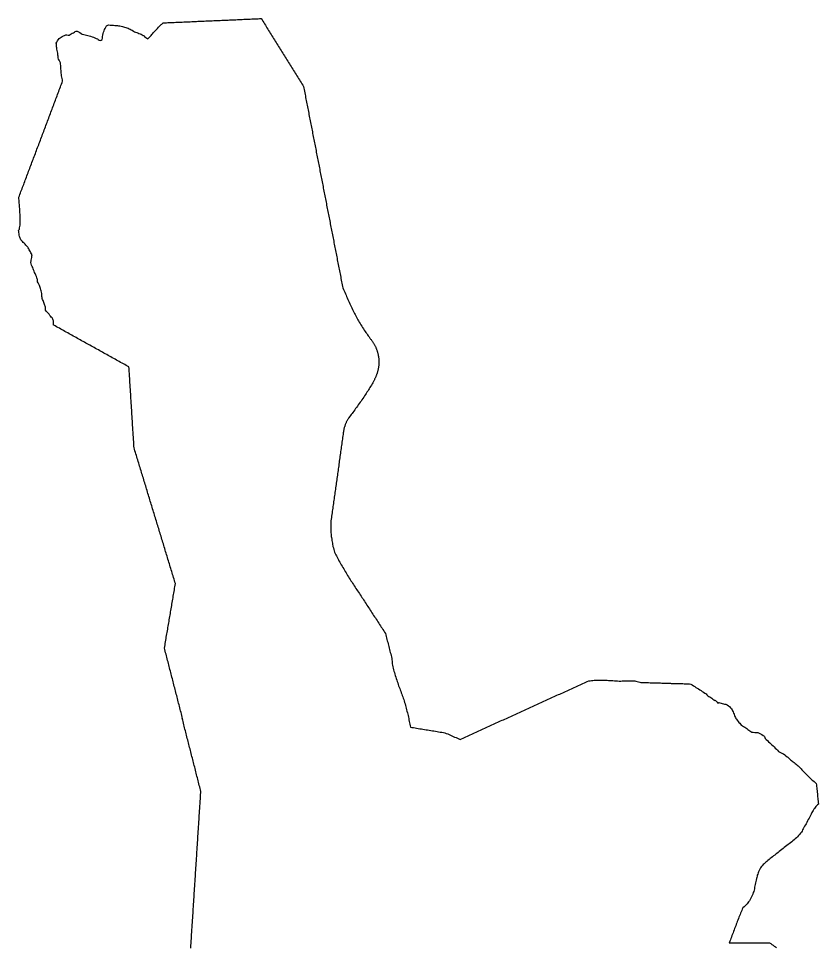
# Model space of a CAD drawing. Header units: inches. Extents: x 130170 to 284068, y 377793 to 804530.
# Drawn here: x 219430 to 224438, y 637491 to 643307 of the extents above; entities that cross this region are included whole.
import ezdxf

# ---------------------------------------------------------------- set-up
doc = ezdxf.new("R2010")
doc.units = ezdxf.units.IN
doc.header["$MEASUREMENT"] = 0
doc.layers.add('muni_il', color=7, linetype='Continuous')

msp = doc.modelspace()

# ---------------------------------------------------------------- linework, layer by layer
at = {"layer": 'muni_il'}
msp.add_lwpolyline([(220508, 637485.3), (220508.6, 637495.2), (220509.3, 637505.1), (220509.9, 637515), (220510.5, 637525), (220511.2, 637534.9), (220511.8, 637544.8), (220512.5, 637554.7), (220513.1, 637564.7), (220513.7, 637574.6), (220514.4, 637584.5), (220515, 637594.4), (220515.7, 637604.4), (220516.3, 637614.3), (220516.9, 637624.2), (220517.6, 637634.1), (220518.2, 637644.1), (220518.9, 637654), (220519.5, 637663.9), (220520.1, 637673.8), (220520.8, 637683.8), (220521.4, 637693.7), (220522.1, 637703.6), (220522.7, 637713.5), (220523.3, 637723.4), (220524, 637733.4), (220524.6, 637743.3), (220525.3, 637753.2), (220525.9, 637763.1), (220526.5, 637773.1), (220527.2, 637783), (220527.8, 637792.9), (220528.5, 637802.8), (220529.1, 637812.8), (220529.7, 637822.7), (220530.4, 637832.6), (220531, 637842.5), (220531.7, 637852.5), (220532.3, 637862.4), (220532.9, 637872.3), (220533.6, 637882.2), (220534.2, 637892.2), (220534.9, 637902.1), (220535.5, 637912), (220536.1, 637921.9), (220536.8, 637931.9), (220537.4, 637941.8), (220538.1, 637951.7), (220538.7, 637961.6), (220539.3, 637971.5), (220540, 637981.5), (220540.6, 637991.4), (220541.3, 638001.3), (220541.9, 638011.2), (220542.5, 638021.2), (220543.2, 638031.1), (220543.8, 638041), (220544.5, 638050.9), (220545.1, 638060.9), (220545.7, 638070.8), (220546.4, 638080.7), (220547, 638090.6), (220547.7, 638100.6), (220548.3, 638110.5), (220548.9, 638120.4), (220549.6, 638130.3), (220550.2, 638140.3), (220550.9, 638150.2), (220551.5, 638160.1), (220552.1, 638170), (220552.8, 638180), (220553.4, 638189.9), (220554.1, 638199.8), (220554.7, 638209.7), (220555.3, 638219.6), (220556, 638229.6), (220556.6, 638239.5), (220557.3, 638249.4), (220557.9, 638259.3), (220558.5, 638269.3), (220559.2, 638279.2), (220559.8, 638289.1), (220560.5, 638299), (220561.1, 638309), (220561.7, 638318.9), (220562.4, 638328.8), (220563, 638338.7), (220563.7, 638348.7), (220564.3, 638358.6), (220564.9, 638368.5), (220565.6, 638378.4), (220566.2, 638388.4), (220566.9, 638398.3), (220567.5, 638408.2), (220568.1, 638418.1), (220568.8, 638428.1), (220569.4, 638438), (220570.1, 638447.9), (220570.7, 638457.8), (220571.3, 638467.7), (220568.9, 638477.2), (220566.5, 638486.7), (220564.1, 638496.2), (220561.6, 638505.7), (220559.2, 638515.2), (220556.8, 638524.7), (220554.4, 638534.2), (220551.9, 638543.7), (220549.5, 638553.2), (220547.1, 638562.7), (220544.7, 638572.2), (220542.3, 638581.7), (220539.8, 638591.2), (220537.4, 638600.7), (220535, 638610.2), (220532.6, 638619.7), (220530.1, 638629.1), (220527.7, 638638.6), (220525.3, 638648.1), (220522.9, 638657.6), (220520.4, 638667.1), (220518, 638676.6), (220515.6, 638686.1), (220513.2, 638695.6), (220510.7, 638705.1), (220508.3, 638714.6), (220505.9, 638724.1), (220503.5, 638733.6), (220501, 638743.1), (220498.6, 638752.6), (220496.2, 638762.1), (220493.8, 638771.6), (220491.4, 638781.1), (220488.9, 638790.5), (220486.5, 638800), (220484.1, 638809.5), (220481.7, 638819), (220479.2, 638828.5), (220476.8, 638838), (220474.4, 638847.5), (220472, 638857), (220469.5, 638866.5), (220467.1, 638876), (220464.7, 638885.5), (220462.3, 638895), (220459.8, 638904.5), (220457.4, 638914), (220455, 638923.5), (220456.8, 638923.9), (220454.4, 638933.5), (220451.9, 638943.1), (220449.4, 638952.7), (220447, 638962.3), (220444.5, 638971.9), (220442, 638981.5), (220439.6, 638991.1), (220437.1, 639000.7), (220434.6, 639010.3), (220432.2, 639019.9), (220429.7, 639029.5), (220427.3, 639039.1), (220424.8, 639048.7), (220422.3, 639058.3), (220419.9, 639067.9), (220417.4, 639077.5), (220414.9, 639087), (220412.5, 639096.6), (220410, 639106.2), (220407.5, 639115.8), (220405.1, 639125.4), (220402.6, 639135), (220400.1, 639144.6), (220397.7, 639154.2), (220395.2, 639163.8), (220392.7, 639173.4), (220390.3, 639183), (220387.8, 639192.6), (220385.3, 639202.2), (220382.9, 639211.8), (220380.4, 639221.4), (220377.9, 639231), (220375.5, 639240.6), (220373, 639250.2), (220370.5, 639259.7), (220368.1, 639269.3), (220365.6, 639278.9), (220363.2, 639288.5), (220360.7, 639298.1), (220358.2, 639307.7), (220355.8, 639317.3), (220353.3, 639326.9), (220350.8, 639336.5), (220348.4, 639346.1), (220345.9, 639355.7), (220343.4, 639365.3), (220345.1, 639375.1), (220346.8, 639385), (220348.4, 639394.8), (220350.1, 639404.7), (220351.8, 639414.5), (220353.5, 639424.4), (220355.1, 639434.2), (220356.8, 639444.1), (220358.5, 639453.9), (220360.2, 639463.8), (220361.8, 639473.6), (220363.5, 639483.4), (220365.2, 639493.3), (220366.8, 639503.1), (220368.5, 639513), (220370.2, 639522.8), (220371.9, 639532.7), (220373.5, 639542.5), (220375.2, 639552.4), (220376.9, 639562.2), (220378.6, 639572.1), (220380.2, 639581.9), (220381.9, 639591.8), (220383.6, 639601.6), (220385.2, 639611.5), (220386.9, 639621.3), (220388.6, 639631.2), (220390.3, 639641), (220391.9, 639650.8), (220393.6, 639660.7), (220395.3, 639670.5), (220396.9, 639680.4), (220398.6, 639690.2), (220400.3, 639700.1), (220402, 639709.9), (220403.6, 639719.8), (220405.3, 639729.6), (220407, 639739.5), (220408.7, 639749.3), (220410.3, 639759.2), (220412, 639769), (220409.1, 639778.6), (220406.2, 639788.1), (220403.3, 639797.7), (220400.4, 639807.2), (220397.5, 639816.8), (220394.5, 639826.3), (220391.6, 639835.9), (220388.7, 639845.5), (220385.8, 639855), (220382.9, 639864.6), (220380, 639874.1), (220377.1, 639883.7), (220374.2, 639893.2), (220371.3, 639902.8), (220368.4, 639912.4), (220365.4, 639921.9), (220362.5, 639931.5), (220359.6, 639941), (220356.7, 639950.6), (220353.8, 639960.1), (220350.9, 639969.7), (220348, 639979.3), (220345.1, 639988.8), (220342.2, 639998.4), (220339.3, 640007.9), (220336.4, 640017.5), (220333.4, 640027), (220330.5, 640036.6), (220327.6, 640046.2), (220324.7, 640055.7), (220321.8, 640065.3), (220318.9, 640074.8), (220316, 640084.4), (220313.1, 640093.9), (220310.2, 640103.5), (220307.3, 640113.1), (220304.4, 640122.6), (220301.4, 640132.2), (220298.5, 640141.7), (220295.6, 640151.3), (220292.7, 640160.8), (220289.8, 640170.4), (220286.9, 640180), (220284, 640189.5), (220281.1, 640199.1), (220278.2, 640208.6), (220275.3, 640218.2), (220272.3, 640227.7), (220269.4, 640237.3), (220266.5, 640246.9), (220263.6, 640256.4), (220260.7, 640266), (220257.8, 640275.5), (220254.9, 640285.1), (220252, 640294.6), (220249.1, 640304.2), (220246.2, 640313.8), (220243.3, 640323.3), (220240.3, 640332.9), (220237.4, 640342.4), (220234.5, 640352), (220231.6, 640361.5), (220228.7, 640371.1), (220225.8, 640380.7), (220222.9, 640390.2), (220220, 640399.8), (220217.1, 640409.3), (220214.2, 640418.9), (220211.2, 640428.4), (220208.3, 640438), (220205.4, 640447.6), (220202.5, 640457.1), (220199.6, 640466.7), (220196.7, 640476.2), (220193.8, 640485.8), (220190.9, 640495.3), (220188, 640504.9), (220185.1, 640514.5), (220182.2, 640524), (220179.2, 640533.6), (220176.3, 640543.1), (220173.4, 640552.7), (220170.5, 640562.2), (220167.6, 640571.8), (220164.7, 640581.4), (220161.8, 640590.9), (220158.9, 640600.5), (220156, 640610), (220153.1, 640619.6), (220152.4, 640629.5), (220151.8, 640639.4), (220151.2, 640649.3), (220150.6, 640659.3), (220149.9, 640669.2), (220149.3, 640679.1), (220148.7, 640689), (220148.1, 640699), (220147.5, 640708.9), (220146.8, 640718.8), (220146.2, 640728.7), (220145.6, 640738.6), (220145, 640748.6), (220144.3, 640758.5), (220143.7, 640768.4), (220143.1, 640778.3), (220142.5, 640788.2), (220141.8, 640798.2), (220141.2, 640808.1), (220140.6, 640818), (220140, 640827.9), (220139.4, 640837.8), (220138.7, 640847.8), (220138.1, 640857.7), (220137.5, 640867.6), (220136.9, 640877.5), (220136.2, 640887.4), (220135.6, 640897.4), (220135, 640907.3), (220134.4, 640917.2), (220133.8, 640927.1), (220133.1, 640937), (220132.5, 640947), (220131.9, 640956.9), (220131.3, 640966.8), (220130.6, 640976.7), (220130, 640986.6), (220129.4, 640996.6), (220128.8, 641006.5), (220128.1, 641016.4), (220127.5, 641026.3), (220126.9, 641036.3), (220126.3, 641046.2), (220125.7, 641056.1), (220125, 641066), (220124.4, 641075.9), (220123.8, 641085.9), (220123.2, 641095.8), (220122.5, 641105.7), (220121.9, 641115.6), (220121.3, 641125.5), (220112.6, 641130.4), (220103.9, 641135.2), (220095.1, 641140.1), (220086.4, 641144.9), (220077.7, 641149.8), (220069, 641154.6), (220060.3, 641159.4), (220051.5, 641164.3), (220042.8, 641169.1), (220034.1, 641174), (220025.4, 641178.8), (220016.7, 641183.7), (220007.9, 641188.5), (219999.2, 641193.4), (219990.5, 641198.2), (219981.8, 641203), (219973.1, 641207.9), (219964.3, 641212.7), (219955.6, 641217.6), (219946.9, 641222.4), (219938.2, 641227.3), (219929.5, 641232.1), (219920.7, 641237), (219912, 641241.8), (219903.3, 641246.6), (219894.6, 641251.5), (219885.9, 641256.3), (219877.1, 641261.2), (219868.4, 641266), (219859.7, 641270.9), (219851, 641275.7), (219842.3, 641280.6), (219833.5, 641285.4), (219824.8, 641290.2), (219816.1, 641295.1), (219807.4, 641299.9), (219798.7, 641304.8), (219789.9, 641309.6), (219781.2, 641314.5), (219772.5, 641319.3), (219763.8, 641324.2), (219755.1, 641329), (219746.3, 641333.8), (219737.6, 641338.7), (219728.9, 641343.5), (219720.2, 641348.4), (219711.5, 641353.2), (219702.7, 641358.1), (219694, 641362.9), (219685.3, 641367.8), (219676.6, 641372.6), (219667.9, 641377.4), (219659.2, 641382.3), (219650.4, 641387.1), (219649.6, 641387.6), (219649.6, 641397.3), (219648.7, 641405.5), (219647.8, 641413.6), (219645.8, 641419.6), (219643.8, 641425.5), (219639.3, 641433.3), (219634.9, 641438.3), (219630.6, 641443.4), (219626.3, 641448.5), (219621.1, 641456), (219616, 641463.5), (219609.9, 641469.1), (219603.7, 641474.8), (219599, 641481.2), (219598.5, 641482), (219597.9, 641484.9), (219597.7, 641492.2), (219597.6, 641499.4), (219597.4, 641506.7), (219595.1, 641511.3), (219592.9, 641515.8), (219589.6, 641522.7), (219587.4, 641529.4), (219585.3, 641536.1), (219583.1, 641542.8), (219580.7, 641548.5), (219578.3, 641554.2), (219577.4, 641560.9), (219576.5, 641567.7), (219575.6, 641574.4), (219575.2, 641580), (219574.8, 641585.7), (219572.9, 641593.6), (219571, 641601.5), (219569.2, 641609.4), (219567.3, 641617.4), (219564.9, 641623.9), (219562.4, 641630.3), (219560, 641636.8), (219555.8, 641644.2), (219551.6, 641651.5), (219549.1, 641657.8), (219548.6, 641665.2), (219548, 641672.7), (219546.5, 641678.2), (219545, 641683.7), (219541.5, 641692.5), (219538, 641701.3), (219534.4, 641710.1), (219530.7, 641717.9), (219527, 641725.6), (219523.3, 641733.4), (219520.9, 641741), (219518.5, 641748.5), (219514.7, 641755.5), (219510.9, 641762.6), (219507.8, 641771.7), (219507, 641779.2), (219507.4, 641783.3), (219508.6, 641789.1), (219509.7, 641794.9), (219511.3, 641802.9), (219513, 641810.8), (219513.5, 641816.4), (219513.9, 641822), (219514.1, 641827.7), (219510.7, 641833.9), (219507.3, 641840), (219503.9, 641846.4), (219500.5, 641852.8), (219497, 641859.3), (219493.8, 641865.1), (219490.5, 641870.9), (219487.2, 641876.8), (219482, 641883.1), (219476.3, 641888.8), (219470.7, 641894.5), (219465.1, 641900.3), (219459.5, 641906), (219454.2, 641911.5), (219448.8, 641917), (219443.5, 641922.4), (219441.4, 641927.3), (219439.3, 641932.2), (219437.5, 641937.7), (219435.7, 641943.1), (219434.3, 641951.5), (219432.9, 641959.9), (219431.5, 641968.3), (219430.8, 641974.2), (219430, 641980), (219432.6, 641984.6), (219435.2, 641989.2), (219436.5, 641997.4), (219437.7, 642005.6), (219439, 642013.8), (219439.9, 642022.1), (219440.8, 642030.4), (219440.8, 642037.4), (219440.8, 642044.5), (219440.8, 642051.5), (219440.5, 642059), (219440.2, 642066.6), (219439.9, 642074.1), (219439.3, 642082.9), (219438.8, 642091.6), (219438.2, 642100.4), (219437.6, 642109.2), (219437, 642118), (219436.3, 642126.3), (219435.7, 642134.7), (219435, 642143), (219434.3, 642152.1), (219433.6, 642161.2), (219432.9, 642170.3), (219432.2, 642179.4), (219431.5, 642188.6), (219434.9, 642197.4), (219438.3, 642206.3), (219441.6, 642215.2), (219445, 642224.1), (219448.4, 642233), (219451.8, 642241.9), (219455.2, 642250.8), (219458.5, 642259.7), (219461.9, 642268.5), (219465.3, 642277.4), (219468.7, 642286.3), (219472.1, 642295.2), (219475.5, 642304.5), (219479, 642313.7), (219482.5, 642323), (219486, 642332.3), (219489.5, 642341.5), (219493, 642350.8), (219496.5, 642360.1), (219500, 642369.3), (219503.5, 642378.6), (219507, 642387.9), (219510.4, 642397.1), (219513.9, 642406.4), (219517.4, 642415.7), (219520.9, 642424.9), (219524.4, 642434.2), (219527.9, 642443.5), (219531.4, 642452.7), (219534.9, 642462), (219538.4, 642471.3), (219541.9, 642480.5), (219545.3, 642489.8), (219548.8, 642499.1), (219552.3, 642508.3), (219555.8, 642517.6), (219559.3, 642526.9), (219562.8, 642536.1), (219566.3, 642545.4), (219569.8, 642554.7), (219573.3, 642563.9), (219576.8, 642573.2), (219580.2, 642582.5), (219583.7, 642591.7), (219587.2, 642601), (219590.7, 642610.3), (219594.2, 642619.5), (219597.7, 642628.8), (219601.2, 642638.1), (219604.7, 642647.3), (219608.2, 642656.6), (219611.7, 642665.9), (219615.1, 642675.1), (219618.6, 642684.4), (219622.1, 642693.7), (219625.6, 642702.9), (219629.1, 642712.2), (219632.6, 642721.5), (219636.1, 642730.7), (219639.6, 642740), (219643.1, 642749.3), (219646.6, 642758.5), (219650, 642767.8), (219653.5, 642777.1), (219657, 642786.3), (219660.5, 642795.6), (219664, 642804.9), (219667.5, 642814.1), (219671, 642823.4), (219674.5, 642832.7), (219678, 642841.9), (219681.5, 642851.2), (219684.9, 642860.5), (219688.4, 642869.7), (219691.9, 642879), (219695.4, 642888.3), (219698.9, 642897.5), (219702.4, 642906.8), (219705.9, 642916.1), (219704.1, 642924.2), (219702.3, 642932.3), (219700.6, 642940.4), (219698.8, 642948.5), (219698, 642957), (219697.3, 642965.5), (219696.6, 642974), (219695.8, 642982.5), (219695.4, 642990.2), (219695, 642997.8), (219694.5, 643005.5), (219694.1, 643013.2), (219692.8, 643021.9), (219691.5, 643030.5), (219687.7, 643038.3), (219684, 643046.1), (219680.2, 643053.9), (219678.7, 643062.5), (219677.1, 643071.1), (219676.4, 643077.9), (219675.7, 643084.7), (219675, 643091.5), (219673.5, 643099.5), (219672, 643107.4), (219670.5, 643115.3), (219669, 643123.3), (219667.5, 643131.2), (219667, 643138.7), (219666.5, 643146.3), (219666.1, 643153.8), (219669.4, 643160.5), (219672.8, 643167.2), (219678.4, 643174.5), (219684, 643181.8), (219691.4, 643187.2), (219697.3, 643191.6), (219703.3, 643195.9), (219710.8, 643198.8), (219718.4, 643201.7), (219726, 643204.6), (219732.8, 643204.5), (219739.5, 643204.4), (219746.3, 643204.2), (219753, 643207.9), (219759.7, 643211.5), (219766.4, 643215.1), (219773.1, 643218.7), (219779.1, 643222.9), (219785, 643227), (219790.7, 643227.8), (219796.3, 643228.6), (219801.1, 643226.1), (219806, 643223.6), (219813.6, 643219.2), (219821.2, 643214.8), (219828.8, 643210.4), (219837.9, 643208.3), (219847.1, 643206.3), (219856.2, 643204.2), (219864.6, 643201.5), (219872.9, 643198.9), (219881.2, 643196.2), (219890.1, 643193.3), (219899, 643190.5), (219907.8, 643187.6), (219915.7, 643183.5), (219923.6, 643179.5), (219928.9, 643175.4), (219934.2, 643171.3), (219940.5, 643170.3), (219947.5, 643172), (219952.8, 643177), (219954.8, 643185.6), (219956.1, 643194.8), (219957.3, 643204), (219958.6, 643213.1), (219962, 643221.4), (219965.4, 643229.6), (219968.8, 643237.9), (219972.3, 643246.2), (219976.3, 643254), (219980.4, 643261.8), (219987.9, 643266.9), (219994.2, 643267.7), (220003.9, 643266.9), (220013.7, 643266.1), (220023.5, 643265.3), (220033.2, 643264.5), (220041, 643263.8), (220048.8, 643263.2), (220056.6, 643262.6), (220064.4, 643261.9), (220072.7, 643260.2), (220080.9, 643258.5), (220087, 643256.2), (220093, 643253.9), (220100.8, 643251.6), (220108.6, 643249.4), (220115.2, 643246.7), (220121.7, 643244), (220128.2, 643240.6), (220134.7, 643237.2), (220141.2, 643233.8), (220148.9, 643229.4), (220156.5, 643225), (220163.1, 643222.6), (220169.7, 643220.1), (220176.3, 643217.6), (220183.3, 643214.8), (220190.3, 643212), (220197.3, 643209.2), (220204.2, 643205.7), (220211, 643202.3), (220212.4, 643201.6), (220215.6, 643199.1), (220219.2, 643195.3), (220226.6, 643189.1), (220233.2, 643184.8), (220239.9, 643180.6), (220243.4, 643185), (220247, 643189.3), (220253.1, 643195.7), (220259.3, 643202), (220263.8, 643207.1), (220268.3, 643212.1), (220272.8, 643217.2), (220279.6, 643224.5), (220286.3, 643231.9), (220293.1, 643239.3), (220299.4, 643246.1), (220305.8, 643252.8), (220312.2, 643259.6), (220317.1, 643264.5), (220322.1, 643269.3), (220326.8, 643273.3), (220331.5, 643277.5), (220335.8, 643280.6), (220345.7, 643281), (220355.5, 643281.4), (220365.4, 643281.9), (220375.3, 643282.3), (220385.2, 643282.7), (220395.1, 643283.2), (220405, 643283.6), (220414.9, 643284), (220424.8, 643284.5), (220434.7, 643284.9), (220444.6, 643285.3), (220454.4, 643285.8), (220464.3, 643286.2), (220474.2, 643286.6), (220484.1, 643287.1), (220494, 643287.5), (220503.9, 643287.9), (220513.8, 643288.3), (220523.7, 643288.8), (220533.6, 643289.2), (220543.5, 643289.6), (220553.4, 643290.1), (220563.2, 643290.5), (220573.1, 643290.9), (220583, 643291.4), (220592.9, 643291.8), (220602.8, 643292.2), (220612.7, 643292.7), (220622.6, 643293.1), (220632.5, 643293.5), (220642.4, 643293.9), (220652.3, 643294.4), (220662.2, 643294.8), (220672, 643295.2), (220681.9, 643295.7), (220691.8, 643296.1), (220701.7, 643296.5), (220711.6, 643297), (220721.5, 643297.4), (220731.4, 643297.8), (220741.3, 643298.3), (220751.2, 643298.7), (220761.1, 643299.1), (220770.9, 643299.5), (220780.8, 643300), (220790.7, 643300.4), (220800.6, 643300.8), (220810.5, 643301.3), (220820.4, 643301.7), (220830.3, 643302.1), (220840.2, 643302.6), (220850.1, 643303), (220860, 643303.4), (220869.9, 643303.9), (220879.7, 643304.3), (220889.6, 643304.7), (220899.5, 643305.2), (220909.4, 643305.6), (220919.3, 643306), (220929.2, 643306.4), (220939.1, 643306.9), (220949, 643307.3), (220954.2, 643299), (220959.4, 643290.6), (220964.6, 643282.3), (220969.8, 643273.9), (220975, 643265.6), (220980.2, 643257.2), (220985.4, 643248.9), (220990.6, 643240.6), (220995.8, 643232.2), (221001, 643223.9), (221006.1, 643215.5), (221011.3, 643207.2), (221016.5, 643198.8), (221021.7, 643190.5), (221026.9, 643182.1), (221032.1, 643173.8), (221037.3, 643165.5), (221042.5, 643157.1), (221047.7, 643148.8), (221052.9, 643140.4), (221058.1, 643132.1), (221063.3, 643123.7), (221068.5, 643115.4), (221073.7, 643107.1), (221078.9, 643098.7), (221084.1, 643090.4), (221089.3, 643082), (221094.5, 643073.7), (221099.7, 643065.3), (221104.9, 643057), (221110.1, 643048.6), (221115.3, 643040.3), (221120.5, 643032), (221125.7, 643023.6), (221130.9, 643015.3), (221136.1, 643006.9), (221141.3, 642998.6), (221146.5, 642990.2), (221151.7, 642981.9), (221156.9, 642973.6), (221162.1, 642965.2), (221167.3, 642956.9), (221172.5, 642948.5), (221177.7, 642940.2), (221182.9, 642931.8), (221188, 642923.5), (221193.2, 642915.1), (221198.4, 642906.8), (221203.6, 642898.5), (221208.8, 642890.1), (221214, 642881.8), (221215.9, 642872), (221217.9, 642862.2), (221219.8, 642852.4), (221221.7, 642842.7), (221223.6, 642832.9), (221225.5, 642823.1), (221227.4, 642813.3), (221229.3, 642803.5), (221231.2, 642793.8), (221233.1, 642784), (221235, 642774.2), (221236.9, 642764.4), (221238.8, 642754.6), (221240.7, 642744.9), (221242.7, 642735.1), (221244.6, 642725.3), (221246.5, 642715.5), (221248.4, 642705.7), (221250.3, 642696), (221252.2, 642686.2), (221254.1, 642676.4), (221256, 642666.6), (221257.9, 642656.9), (221259.8, 642647.1), (221261.7, 642637.3), (221263.6, 642627.5), (221265.5, 642617.7), (221267.5, 642608), (221269.4, 642598.2), (221271.3, 642588.4), (221273.2, 642578.6), (221275.1, 642568.8), (221277, 642559.1), (221278.9, 642549.3), (221280.8, 642539.5), (221282.7, 642529.7), (221284.6, 642519.9), (221286.5, 642510.2), (221288.4, 642500.4), (221290.4, 642490.6), (221292.3, 642480.8), (221294.2, 642471.1), (221296.1, 642461.3), (221298, 642451.5), (221299.9, 642441.7), (221301.8, 642431.9), (221303.7, 642422.2), (221305.6, 642412.4), (221307.5, 642402.6), (221309.4, 642392.8), (221311.3, 642383), (221313.2, 642373.3), (221315.2, 642363.5), (221317.1, 642353.7), (221319, 642343.9), (221320.9, 642334.1), (221322.8, 642324.4), (221324.7, 642314.6), (221326.6, 642304.8), (221328.5, 642295), (221330.4, 642285.3), (221332.3, 642275.5), (221334.2, 642265.7), (221336.1, 642255.9), (221338.1, 642246.1), (221340, 642236.4), (221341.9, 642226.6), (221343.8, 642216.8), (221345.7, 642207), (221347.6, 642197.2), (221349.5, 642187.5), (221351.4, 642177.7), (221353.3, 642167.9), (221355.2, 642158.1), (221357.1, 642148.3), (221359, 642138.6), (221360.9, 642128.8), (221362.9, 642119), (221364.8, 642109.2), (221366.7, 642099.4), (221368.6, 642089.7), (221370.5, 642079.9), (221372.4, 642070.1), (221374.3, 642060.3), (221376.2, 642050.6), (221378.1, 642040.8), (221380, 642031), (221381.9, 642021.2), (221383.8, 642011.4), (221385.8, 642001.7), (221387.7, 641991.9), (221389.6, 641982.1), (221391.5, 641972.3), (221393.4, 641962.5), (221395.3, 641952.8), (221397.2, 641943), (221399.1, 641933.2), (221401, 641923.4), (221402.9, 641913.6), (221404.8, 641903.9), (221406.7, 641894.1), (221408.6, 641884.3), (221410.6, 641874.5), (221412.5, 641864.8), (221414.4, 641855), (221416.3, 641845.2), (221418.2, 641835.4), (221420.1, 641825.6), (221422, 641815.9), (221423.9, 641806.1), (221425.8, 641796.3), (221427.7, 641786.5), (221429.6, 641776.7), (221431.5, 641767), (221433.4, 641757.2), (221435.4, 641747.4), (221437.3, 641737.6), (221439.2, 641727.8), (221441.1, 641718.1), (221443, 641708.3), (221444.9, 641698.5), (221446.8, 641688.7), (221448.7, 641679), (221450.6, 641669.2), (221452.5, 641659.4), (221454.4, 641649.6), (221456.3, 641639.8), (221458.3, 641630.1), (221460.2, 641620.3), (221464.2, 641611.3), (221468.2, 641602.4), (221472.2, 641593.4), (221476.2, 641584.5), (221480.2, 641575.5), (221484.2, 641566.6), (221488.2, 641557.7), (221492.2, 641548.7), (221496.2, 641539.8), (221500.2, 641530.8), (221504.2, 641521.9), (221508.2, 641512.9), (221512.2, 641504), (221516.2, 641495), (221520.2, 641486.1), (221524.2, 641477.1), (221528.4, 641469.2), (221532.7, 641461.3), (221536.9, 641453.4), (221541.1, 641445.5), (221545.4, 641437.6), (221549.6, 641429.7), (221553.9, 641421.8), (221558.1, 641413.9), (221563.3, 641405.7), (221568.5, 641397.4), (221573.8, 641389.2), (221579, 641381), (221584.2, 641372.8), (221589.5, 641364.6), (221594.7, 641356.4), (221599.9, 641348.1), (221604.8, 641341.2), (221609.6, 641334.2), (221614.5, 641327.3), (221619.4, 641320.3), (221624.2, 641313.4), (221629.1, 641306.4), (221631.7, 641303.4), (221634.3, 641300.4), (221636.8, 641297.2), (221639.3, 641294.1), (221641.7, 641290.9), (221644, 641287.7), (221646.3, 641284.4), (221648.5, 641281.1), (221650.7, 641277.7), (221652.8, 641274.3), (221654.9, 641270.9), (221656.9, 641267.4), (221658.8, 641263.9), (221660.7, 641260.4), (221662.5, 641256.8), (221664.2, 641253.2), (221665.9, 641249.6), (221667.5, 641245.9), (221669.1, 641242.2), (221670.6, 641238.5), (221672, 641234.8), (221673.3, 641231), (221674.6, 641227.2), (221675.8, 641223.4), (221677, 641219.6), (221678.1, 641215.7), (221679.1, 641211.9), (221680, 641208), (221680.9, 641204.1), (221681.7, 641200.2), (221682.5, 641196.2), (221683.1, 641192.3), (221683.7, 641188.3), (221684.3, 641184.4), (221684.7, 641180.4), (221685.1, 641176.4), (221685.4, 641172.4), (221685.7, 641168.4), (221685.8, 641164.4), (221685.9, 641160.4), (221686, 641156.4), (221685.9, 641152.4), (221685.8, 641148.4), (221685.7, 641144.4), (221685.4, 641140.5), (221685.1, 641136.5), (221684.7, 641132.5), (221684.2, 641128.5), (221683.7, 641124.5), (221683.1, 641120.6), (221682.4, 641116.6), (221681.7, 641112.7), (221680.9, 641108.8), (221680, 641104.9), (221679.1, 641101), (221678.1, 641097.1), (221677, 641093.3), (221675.8, 641089.5), (221674.6, 641085.7), (221673.3, 641081.9), (221672, 641078.1), (221670.5, 641074.4), (221669.1, 641070.6), (221667.5, 641067), (221665.9, 641063.3), (221664.2, 641059.7), (221662.5, 641055.8), (221661, 641052.8), (221659.4, 641049.3), (221657.5, 641045.5), (221655.9, 641041.7), (221654.1, 641037.9), (221652.3, 641034.3), (221649.6, 641029.9), (221647.8, 641027), (221643.2, 641019.4), (221638.7, 641011.9), (221634.1, 641004.3), (221629.5, 640996.8), (221624.9, 640989.2), (221620.4, 640981.7), (221615.8, 640974.2), (221611.3, 640966.9), (221606.9, 640959.6), (221602.5, 640952.3), (221596.8, 640944.3), (221591.2, 640936.3), (221585.5, 640928.4), (221579.9, 640920.4), (221574.2, 640912.4), (221568.5, 640904.5), (221562.9, 640896.5), (221557.2, 640888.5), (221551.6, 640880.6), (221545.9, 640872.6), (221540.2, 640864.6), (221534.6, 640856.7), (221528.9, 640848.7), (221523.3, 640840.7), (221518.2, 640834.1), (221513.1, 640827.5), (221508.1, 640820.8), (221503, 640814.2), (221497.9, 640807.5), (221495.7, 640804.2), (221493.6, 640800.8), (221491.5, 640797.4), (221489.5, 640794), (221487.5, 640790.5), (221485.7, 640786.9), (221483.8, 640783.4), (221482.1, 640779.8), (221480.4, 640776.1), (221478.8, 640772.5), (221477.3, 640768.8), (221475.8, 640765.1), (221474.4, 640761.3), (221473.1, 640757.5), (221471.8, 640753.7), (221470.6, 640749.9), (221469.5, 640746.1), (221468.5, 640742.2), (221467.5, 640738.3), (221466.6, 640734.4), (221465.8, 640730.5), (221465.1, 640726.6), (221464.4, 640722.6), (221463.8, 640718.7), (221463.1, 640713.3), (221461.7, 640703.4), (221460.4, 640693.6), (221459, 640683.8), (221457.6, 640674), (221456.2, 640664.1), (221454.9, 640654.3), (221453.5, 640644.5), (221452.1, 640634.6), (221450.7, 640624.8), (221449.4, 640615), (221448, 640605.1), (221446.6, 640595.3), (221445.2, 640585.5), (221443.8, 640575.6), (221442.5, 640565.8), (221441.1, 640556), (221439.7, 640546.1), (221438.3, 640536.3), (221437, 640526.5), (221435.6, 640516.6), (221434.2, 640506.8), (221432.8, 640497), (221431.5, 640487.1), (221430.1, 640477.3), (221428.7, 640467.5), (221427.3, 640457.7), (221425.9, 640447.8), (221424.6, 640438), (221423.2, 640428.2), (221421.8, 640418.3), (221420.4, 640408.5), (221419.1, 640398.7), (221417.7, 640388.8), (221416.3, 640379), (221414.9, 640369.2), (221413.6, 640359.3), (221412.2, 640349.5), (221410.8, 640339.7), (221409.4, 640329.8), (221408.1, 640320), (221406.7, 640310.2), (221405.3, 640300.3), (221403.9, 640290.5), (221402.5, 640280.7), (221401.2, 640270.8), (221399.8, 640261), (221398.4, 640251.2), (221397, 640241.4), (221395.7, 640231.5), (221394.3, 640221.7), (221392.9, 640211.9), (221391.5, 640202), (221390.2, 640192.2), (221388.8, 640182.4), (221387.4, 640172.5), (221386, 640162.7), (221385.6, 640158.7), (221385.2, 640154.7), (221384.8, 640150.8), (221384.5, 640146.8), (221384.6, 640137.7), (221384.7, 640128.6), (221384.8, 640119.5), (221384.9, 640110.4), (221384.9, 640102.1), (221385.4, 640094.5), (221385.9, 640086.9), (221386.5, 640079.2), (221387, 640071.6), (221388.2, 640064.1), (221389.5, 640056.7), (221390.9, 640048.1), (221392.2, 640039.6), (221393.6, 640031.1), (221395, 640022.5), (221396.3, 640014), (221397.7, 640005.5), (221398.5, 640000.9), (221401, 639992), (221403.4, 639983.2), (221405.9, 639974.3), (221408.4, 639965.4), (221412.3, 639957.7), (221416.3, 639949.9), (221420.3, 639942.1), (221424.2, 639934.4), (221428.2, 639926.6), (221432.2, 639918.8), (221436.1, 639911.1), (221441, 639902.8), (221445.9, 639894.4), (221450.8, 639886.1), (221455.7, 639877.8), (221460.7, 639869.5), (221465.6, 639861.2), (221470.5, 639852.9), (221475.4, 639844.5), (221480.3, 639836.2), (221485.2, 639827.9), (221490.1, 639819.6), (221495, 639811.3), (221500.3, 639803.3), (221505.6, 639795.2), (221510.8, 639787.2), (221516.1, 639779.2), (221521.4, 639771.1), (221526.7, 639763.1), (221532, 639755.1), (221537.3, 639747), (221542.5, 639739), (221547.8, 639731), (221553.1, 639722.9), (221558.4, 639714.9), (221563.7, 639706.9), (221569, 639698.8), (221574.2, 639690.8), (221579.5, 639682.8), (221584.8, 639674.7), (221590.1, 639666.7), (221595.4, 639658.7), (221600.7, 639650.6), (221605.9, 639642.6), (221611.2, 639634.6), (221616.5, 639626.5), (221621.7, 639618.4), (221627, 639610.3), (221632.3, 639602.2), (221637.5, 639594.1), (221642.8, 639586), (221648, 639577.9), (221653.3, 639569.9), (221658.6, 639561.8), (221663.8, 639553.7), (221669.1, 639545.6), (221674.3, 639537.5), (221679.6, 639529.4), (221684.9, 639521.3), (221690.1, 639513.2), (221695.4, 639505.1), (221700.7, 639497), (221705.9, 639488.9), (221711.2, 639480.9), (221716.4, 639472.8), (221721.7, 639464.7), (221727, 639456.6), (221729.3, 639447.4), (221731.6, 639438.2), (221734, 639429.1), (221736.3, 639419.9), (221738.7, 639410.7), (221741, 639401.6), (221743.4, 639392.4), (221745.7, 639383.2), (221748, 639374.1), (221750.4, 639364.9), (221752.7, 639355.7), (221755.1, 639346.5), (221757.4, 639337.4), (221759.8, 639328.2), (221762.1, 639319), (221764.4, 639309.9), (221766.8, 639300.7), (221767.6, 639292.1), (221768.3, 639283.6), (221769.1, 639275), (221769.9, 639266.4), (221771.9, 639257.3), (221773.9, 639248.2), (221775.9, 639239), (221777.9, 639229.9), (221779.9, 639220.8), (221782.9, 639211.5), (221785.8, 639202.3), (221788.8, 639193), (221791.8, 639183.8), (221794.7, 639174.5), (221797.7, 639165.3), (221800.7, 639156), (221803.6, 639146.8), (221806.6, 639137.6), (221809.6, 639128.3), (221812.8, 639119.8), (221816.1, 639111.3), (221819.4, 639102.9), (221822.6, 639094.4), (221825.9, 639085.9), (221829.1, 639077.4), (221832.4, 639068.9), (221835.7, 639060.5), (221838.9, 639052), (221842.2, 639043.5), (221844.7, 639034.3), (221847.1, 639025.1), (221849.6, 639015.9), (221852, 639006.6), (221854.5, 638997.4), (221857, 638988.2), (221859.4, 638979), (221861.9, 638969.8), (221864.4, 638960.6), (221866.8, 638951.3), (221869.3, 638942.1), (221871, 638933.1), (221872.7, 638924.1), (221874.5, 638915.1), (221876.2, 638906.1), (221878, 638897.1), (221879.7, 638888.1), (221881.4, 638879.1), (221883.2, 638870.1), (221893, 638868.5), (221902.8, 638866.9), (221912.7, 638865.3), (221922.5, 638863.7), (221932.3, 638862.1), (221942.2, 638860.5), (221952, 638858.8), (221961.8, 638857.2), (221971.7, 638855.6), (221981.5, 638854), (221991.4, 638852.4), (222001.2, 638850.8), (222011, 638849.2), (222020.9, 638847.6), (222030.7, 638846), (222040.5, 638844.4), (222050.4, 638842.7), (222060.2, 638841.1), (222070, 638839.5), (222079.9, 638837.9), (222089.7, 638836.3), (222099.6, 638834.7), (222108.2, 638830.9), (222116.9, 638827.2), (222125.6, 638823.4), (222134.3, 638819.6), (222143, 638815.9), (222151.7, 638812.1), (222160.4, 638808.3), (222169.1, 638804.6), (222177.8, 638800.8), (222186.5, 638797.1), (222195.2, 638793.3), (222204.2, 638797.4), (222213.2, 638801.5), (222222.3, 638805.6), (222231.3, 638809.8), (222240.4, 638813.9), (222249.4, 638818), (222258.5, 638822.1), (222267.5, 638826.3), (222276.5, 638830.4), (222285.6, 638834.5), (222294.6, 638838.6), (222303.7, 638842.7), (222312.7, 638846.9), (222321.8, 638851), (222330.8, 638855.1), (222339.9, 638859.2), (222348.9, 638863.3), (222357.9, 638867.5), (222367, 638871.6), (222376, 638875.7), (222385.1, 638879.8), (222394.1, 638883.9), (222403.2, 638888.1), (222412.2, 638892.2), (222421.2, 638896.3), (222430.3, 638900.4), (222439.3, 638904.5), (222448.4, 638908.7), (222457.4, 638912.8), (222466.5, 638916.9), (222475.5, 638921), (222484.5, 638925.1), (222493.6, 638929.3), (222502.6, 638933.4), (222511.7, 638937.5), (222520.7, 638941.6), (222529.8, 638945.7), (222538.8, 638949.9), (222547.8, 638954), (222556.9, 638958.1), (222565.9, 638962.2), (222575, 638966.3), (222584, 638970.5), (222593.1, 638974.6), (222602.1, 638978.7), (222611.1, 638982.8), (222620.2, 638986.9), (222629.2, 638991.1), (222638.3, 638995.2), (222647.3, 638999.3), (222656.4, 639003.4), (222665.4, 639007.6), (222674.4, 639011.7), (222683.5, 639015.8), (222692.5, 639019.9), (222701.6, 639024), (222710.6, 639028.2), (222719.7, 639032.3), (222728.7, 639036.4), (222737.7, 639040.5), (222746.8, 639044.6), (222755.8, 639048.8), (222764.9, 639052.9), (222773.9, 639057), (222783, 639061.1), (222792, 639065.2), (222801.1, 639069.4), (222810.1, 639073.5), (222819.1, 639077.6), (222828.2, 639081.7), (222837.2, 639085.8), (222846.3, 639090), (222855.3, 639094.1), (222864.4, 639098.2), (222873.4, 639102.3), (222882.4, 639106.4), (222891.5, 639110.6), (222900.5, 639114.7), (222909.6, 639118.8), (222918.6, 639122.9), (222927.7, 639127), (222936.7, 639131.2), (222945.7, 639135.3), (222954.8, 639139.4), (222963.8, 639143.5), (222972.9, 639147.6), (222981.9, 639151.8), (222991, 639155.9), (223000, 639160), (223008.7, 639161), (223017.4, 639162), (223026.1, 639162.9), (223034.8, 639163.9), (223043.9, 639163.9), (223052.9, 639163.9), (223062, 639163.8), (223071, 639163.8), (223080.1, 639163.8), (223089.2, 639163.8), (223098.2, 639163.7), (223107.3, 639163.7), (223115.4, 639163.3), (223123.5, 639162.9), (223131.6, 639162.4), (223141.4, 639161.8), (223151.3, 639161.2), (223161.2, 639160.6), (223171.1, 639159.9), (223180.9, 639159.3), (223190.8, 639158.7), (223199.9, 639158.9), (223209, 639159.1), (223218.1, 639159.2), (223227.2, 639159.4), (223236.3, 639159.6), (223245.4, 639159.7), (223254.6, 639159.9), (223263.7, 639160.1), (223272.8, 639160.2), (223280.3, 639159.9), (223287.8, 639159.5), (223295.6, 639157.7), (223303.4, 639155.9), (223311.3, 639154.1), (223319.1, 639152.2), (223326.9, 639150.4), (223336.5, 639150.1), (223346.1, 639149.7), (223355.8, 639149.4), (223365.4, 639149), (223375, 639148.7), (223384.6, 639148.3), (223394.3, 639148), (223403.9, 639147.6), (223413.5, 639147.3), (223423.1, 639146.9), (223431.7, 639146.8), (223440.3, 639146.7), (223448.9, 639146.6), (223457.5, 639146.5), (223466.4, 639146.2), (223475.3, 639145.8), (223484.2, 639145.5), (223493.1, 639145.1), (223502.1, 639144.8), (223511, 639144.5), (223516.5, 639144.4), (223522.1, 639144.4), (223530.9, 639144.2), (223539.8, 639144), (223548.7, 639143.8), (223557.5, 639143.6), (223566.4, 639143.4), (223575.2, 639143.2), (223584.1, 639143), (223589.6, 639142.6), (223597.9, 639142.3), (223606.2, 639142), (223614.5, 639141.7), (223622.9, 639141.3), (223631.2, 639141), (223640, 639140), (223647.9, 639134.8), (223655.8, 639129.7), (223663.6, 639124.5), (223671.5, 639119.3), (223679.4, 639114.2), (223687.3, 639109), (223695.2, 639103.8), (223703, 639098.7), (223710.9, 639093.5), (223718.8, 639088.3), (223726.7, 639083.1), (223734.6, 639078), (223740.2, 639072.2), (223745.8, 639066.4), (223752, 639062.9), (223758.2, 639059.4), (223764.4, 639056), (223770.7, 639051.1), (223777, 639046.1), (223783.3, 639041.2), (223789.6, 639036.3), (223792.4, 639038.8), (223798, 639032.7), (223803.6, 639026.5), (223809.2, 639020.4), (223814.1, 639023.8), (223821.4, 639021.9), (223828.8, 639020), (223836.2, 639018.1), (223843.3, 639016.5), (223850.3, 639014.8), (223857.4, 639013.2), (223862.6, 639011.6), (223867.7, 639010.1), (223874, 639004.3), (223880.4, 638998.4), (223887.4, 638991.9), (223894.5, 638985.5), (223897.2, 638979.3), (223899.9, 638973), (223903.2, 638965.6), (223906.4, 638958.2), (223909.7, 638950.7), (223913, 638943.3), (223915.4, 638936.9), (223917.9, 638930.6), (223921.9, 638925.2), (223925.9, 638919.8), (223929.8, 638913.5), (223935.1, 638906.3), (223940.4, 638899.1), (223945.8, 638894.6), (223950.4, 638888.4), (223955, 638882.2), (223961.9, 638879.3), (223969.4, 638874.7), (223976.9, 638870.1), (223984.5, 638865.5), (223990.4, 638861), (223996.3, 638856.4), (224002.2, 638851.9), (224008.6, 638847.8), (224015.1, 638843.6), (224021.6, 638839.4), (224030.3, 638837.9), (224038.9, 638836.4), (224048.6, 638837), (224058.3, 638837.6), (224066.6, 638832.9), (224074.9, 638828.2), (224083.2, 638823.5), (224091.5, 638818.8), (224095.8, 638815.1), (224100.1, 638811.4), (224102.3, 638805), (224104.5, 638798.6), (224111.6, 638792), (224118.7, 638785.5), (224125.9, 638778.9), (224133, 638772.3), (224140.1, 638765.8), (224147.2, 638759.2), (224154.3, 638752.6), (224161.2, 638745.8), (224168.2, 638738.9), (224175.1, 638732.1), (224182.1, 638725.2), (224189, 638718.3), (224196.8, 638714.3), (224204.6, 638710.2), (224212.4, 638706.1), (224220.1, 638702.1), (224227.6, 638696.3), (224235, 638690.6), (224242.4, 638684.8), (224246, 638681.2), (224252.5, 638675.9), (224259, 638670.5), (224264.2, 638666.2), (224269.3, 638662), (224274.5, 638657.7), (224280, 638653.2), (224285.6, 638648.6), (224292.1, 638643.3), (224298.5, 638637.9), (224305, 638632.6), (224311.5, 638627.2), (224317.3, 638620.9), (224323.1, 638614.6), (224329, 638608.3), (224334.8, 638602), (224340.4, 638596.5), (224346, 638591), (224351.6, 638585.6), (224357.2, 638580), (224362.8, 638574.5), (224368.3, 638568.9), (224375.3, 638561.9), (224382.3, 638555), (224389.3, 638547.9), (224396.3, 638540.8), (224403.4, 638535), (224410.5, 638529.2), (224417.6, 638523.4), (224424.7, 638517.6), (224425.6, 638508.4), (224426.6, 638499.2), (224427.6, 638489.9), (224428.5, 638480.7), (224429.5, 638471.4), (224430.4, 638462.2), (224431.4, 638453), (224432.3, 638443.7), (224433.3, 638434.5), (224434.2, 638425.3), (224435.2, 638416), (224436.1, 638406.8), (224437.1, 638397.5), (224438, 638388.3), (224432.5, 638383), (224427, 638377.7), (224421.5, 638372.3), (224417.7, 638366.8), (224413.8, 638361.2), (224410, 638355.6), (224405.8, 638348.7), (224401.6, 638341.7), (224397.5, 638334.7), (224392.9, 638326), (224388.3, 638317.3), (224383.7, 638308.6), (224379.1, 638300), (224374.5, 638291.3), (224369.9, 638282.6), (224365.3, 638273.9), (224360.8, 638265.6), (224356.4, 638257.4), (224351.9, 638249.1), (224347.5, 638240.9), (224343, 638232.7), (224339.4, 638226.1), (224335.8, 638219.5), (224332.1, 638212.9), (224326, 638205.7), (224319.9, 638198.5), (224313.8, 638191.3), (224307.7, 638184.1), (224300.4, 638177.7), (224293.1, 638171.3), (224285.8, 638164.9), (224278.5, 638158.6), (224270.8, 638152.5), (224263.2, 638146.5), (224255.6, 638140.4), (224247.9, 638134.4), (224240.3, 638128.4), (224232.5, 638122.2), (224224.6, 638116), (224216.8, 638109.8), (224209, 638103.7), (224201.1, 638097.5), (224193.3, 638091.3), (224185.4, 638085.1), (224178.3, 638079.7), (224171.3, 638074.3), (224164.2, 638068.8), (224157.1, 638063.4), (224150, 638057.9), (224142.9, 638052.5), (224136, 638046.8), (224129.2, 638041.1), (224122.3, 638035.4), (224115.4, 638029.7), (224108.5, 638024.1), (224102.9, 638019.2), (224097.3, 638014.4), (224091.7, 638009.6), (224086, 638002.6), (224080.3, 637995.6), (224074.7, 637988.6), (224070.8, 637980.5), (224066.8, 637972.4), (224062.9, 637964.4), (224060.3, 637957.4), (224057.7, 637950.4), (224055.1, 637943.4), (224053.5, 637936.3), (224051.9, 637929.1), (224050.3, 637922), (224048.2, 637912.8), (224046, 637903.7), (224043.9, 637894.5), (224042.2, 637885.4), (224040.4, 637876.2), (224038.7, 637867), (224037, 637857.9), (224035.2, 637848.7), (224032.8, 637841.4), (224030.3, 637834.1), (224026.8, 637825.1), (224023.2, 637816), (224018.8, 637807.3), (224014.5, 637798.5), (224010.1, 637789.8), (224005.6, 637783.2), (224001, 637776.5), (223996.5, 637769.9), (223991, 637763.7), (223985.4, 637757.5), (223979.9, 637751.3), (223972.4, 637744.8), (223964.9, 637738.3), (223961.3, 637730), (223957.8, 637721.7), (223954.2, 637713.3), (223950.7, 637705), (223947.1, 637696.7), (223943.6, 637688.3), (223940, 637680), (223936.7, 637671.1), (223933.3, 637662.2), (223930, 637653.3), (223926.7, 637644.5), (223923.3, 637635.6), (223920, 637626.7), (223916.7, 637617.8), (223913.3, 637608.9), (223910, 637600), (223906.7, 637591.1), (223903.3, 637582.2), (223900, 637573.3), (223896.7, 637564.5), (223893.3, 637555.6), (223890, 637546.7), (223886.7, 637537.8), (223883.3, 637528.9), (223880, 637520), (223889.7, 637520), (223899.4, 637520), (223909.1, 637520), (223918.7, 637520), (223928.4, 637520), (223938.1, 637520), (223947.8, 637520), (223957.5, 637520), (223967.2, 637520), (223976.8, 637520), (223986.5, 637520), (223996.2, 637520), (224005.9, 637520), (224015.6, 637520), (224025.3, 637520), (224035, 637520), (224044.6, 637520), (224054.3, 637520), (224064, 637520), (224073.7, 637520), (224083.4, 637520), (224093.1, 637519.9), (224102.7, 637519.9), (224112.4, 637519.9), (224122.1, 637519.9), (224131.8, 637519.9), (224139.1, 637514.8), (224146.4, 637509.7), (224153.7, 637504.6), (224161, 637499.4), (224168.3, 637494.3), (224175.6, 637489.2)], dxfattribs=at)

doc.saveas('drawing.dxf')
